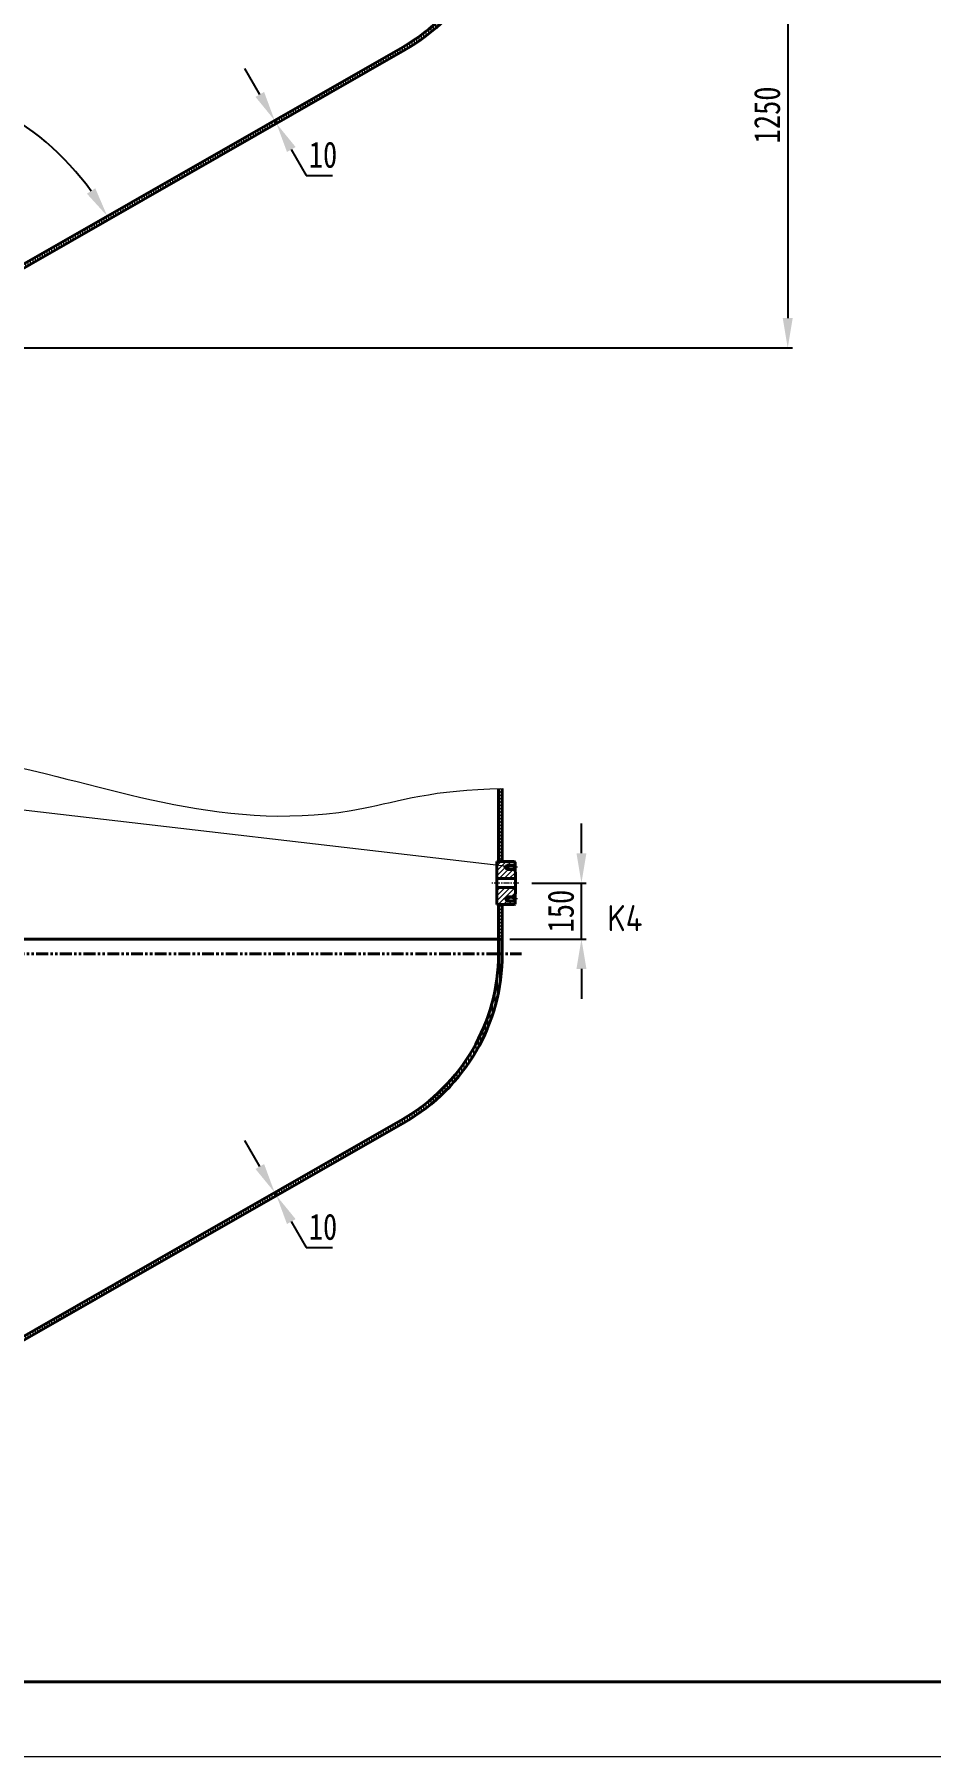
# Model space of a CAD drawing. Extents: x 29432 to 46232, y -723 to 11157.
# Drawn here: x 34320 to 36722, y -723 to 3892 of the extents above; entities that cross this region are included whole.
import ezdxf

# ---------------------------------------------------------------- set-up
doc = ezdxf.new("R2010")
doc.units = 0
doc.linetypes.add('CENTER', pattern=[50.800000000000004, 31.75, -6.35, 6.35, -6.35])
doc.linetypes.add('PHANTOM', pattern=[63.50000000000001, 31.75, -6.35, 6.35, -6.35, 6.35, -6.35])
doc.layers.get('0').update_dxf_attribs({"linetype": 'CONTINUOUS', "lineweight": 40})
doc.layers.get('DEFPOINTS').update_dxf_attribs({"linetype": 'CONTINUOUS', "lineweight": 20})
for name, color, linetype, lineweight in [('中线', 1, 'CENTER', 20), ('双点划线', 1, 'PHANTOM', 20), ('尺寸线', 6, 'CONTINUOUS', 20), ('文字', 6, 'CONTINUOUS', 20), ('细实线', 3, 'CONTINUOUS', 20), ('细线', 3, 'CONTINUOUS', 20)]:
    doc.layers.add(name, color=color, linetype=linetype, lineweight=lineweight)
doc.styles.add('J_BigFont', font='gbenor.shx', dxfattribs={"bigfont": 'gbcbig.shx'})
doc.styles.add('尺寸-字母', font='@SimSun.ttf', dxfattribs={"width": 0.8})
doc.dimstyles.new('尺寸3-5', dxfattribs={"dimtxt": 3.5, "dimasz": 2.5, "dimexe": 1.25, "dimexo": 0.625, "dimgap": 1.5, "dimtad": 1, "dimdec": 0, "dimdsep": 46, "dimtxsty": '尺寸-字母', "dimcen": 2.5, "dimadec": 0, "dimazin": 0, "dimtfac": 1, "dimtdec": 4, "dimtmove": 0, "dimatfit": 3, "dimfxl": 0, "dimtolj": 1, "dimtzin": 0, "dimarcsym": 0})
pattern_1 = [(90, (4579.075306207611, -3841.184235502682), (-6.35, 1.332267629550188e-15), [])]

# ---------------------------------------------------------------- blocks, each defined once
blk = doc.blocks.new('*D41')
at = {"layer": 'DEFPOINTS', "color": 0, "lineweight": 20}
for p in [(35625.01513771368, 4301.034757036316), (33917.68236725407, 3051.778731517305), (36338.88879078143, 3051.778731517305)]:
    blk.add_point(p, dxfattribs=at)
at = {"layer": '尺寸线', "color": 0, "lineweight": -2}
for p, q in [((35645.01513771368, 4301.034757036316), (36351.88879078143, 4301.034757036316)), ((36338.88879078143, 4221.034757036316), (36338.88879078143, 3131.778731517305)), ((33937.68236725407, 3051.778731517305), (36351.88879078143, 3051.778731517305))]:
    blk.add_line(p, q, dxfattribs=at)
at = {"layer": '尺寸线', "color": 0, "lineweight": 20}
for points in [[(36325.55545744809, 4221.034757036316), (36352.22212411476, 4221.034757036316), (36338.88879078143, 4301.034757036316)], [(36325.55545744809, 3131.778731517305), (36352.22212411476, 3131.778731517305), (36338.88879078143, 3051.778731517305)]]:
    blk.add_solid(points, dxfattribs=at)
at = {"layer": '尺寸线', "color": 0, "lineweight": 20, "insert": (36283.88190101764, 3676.406744276816), "char_height": 70, "attachment_point": 5, "rotation": 90, "style": '尺寸-字母'}
blk.add_mtext('\\A1;1250', dxfattribs=at)
blk = doc.blocks.new('*D40')
at = {"layer": 'DEFPOINTS', "color": 0, "lineweight": 20}
for p in [(34962.29916760638, 3661.12550347974), (34967.26619978793, 3652.446298947791), (34968.64916760639, 3653.237759229087)]:
    blk.add_point(p, dxfattribs=at)
at = {"layer": '尺寸线', "color": 0, "lineweight": -2}
for p, q in [((34923.94587797237, 3731.350600016614), (34884.20962051991, 3800.784236272195)), ((34963.68213542482, 3661.916963761036), (34968.64916760639, 3653.237759229087)), ((34979.65757667027, 3671.059567842853), (34974.96510131636, 3668.37410559706)), ((34984.62460885183, 3662.380363310904), (34979.93213349792, 3659.694901065111)), ((35008.38542505884, 3583.804122973508), (35048.1216825113, 3514.370486717928)), ((35048.1216825113, 3514.370486717928), (35118.56577699949, 3514.370486717929))]:
    blk.add_line(p, q, dxfattribs=at)
at = {"layer": '尺寸线', "color": 0, "lineweight": 20}
for points in [[(34935.51815068163, 3737.973309592024), (34912.37360526311, 3724.727890441207), (34963.68213542482, 3661.916963761036)], [(35019.9576977681, 3590.426832548917), (34996.81315234958, 3577.181413398101), (34968.64916760639, 3653.237759229087)]]:
    blk.add_solid(points, dxfattribs=at)
at = {"layer": '尺寸线', "color": 0, "lineweight": 20, "insert": (35093.34372975539, 3569.370486717929), "char_height": 70, "attachment_point": 5, "style": '尺寸-字母'}
blk.add_mtext('\\A1;10', dxfattribs=at)
blk = doc.blocks.new('*D73')
at = {"layer": 'DEFPOINTS', "color": 0, "lineweight": 20}
for p in [(34962.29916760638, 787.7301360597012), (34967.26619978793, 779.0509315277523), (34968.64916760637, 779.8423918090448)]:
    blk.add_point(p, dxfattribs=at)
at = {"layer": '尺寸线', "color": 0, "lineweight": -2}
for p, q in [((34923.94587797236, 857.9552325965724), (34884.20962051991, 927.3888688521511)), ((34963.68213542482, 788.5215963409937), (34968.64916760637, 779.8423918090448)), ((34979.65757667027, 797.6642004228161), (34974.96510131635, 794.9787381770184)), ((34984.62460885182, 788.9849958908671), (34979.9321334979, 786.2995336450695)), ((35008.38542505883, 710.4087555534661), (35048.12168251129, 640.9751192978874)), ((35048.12168251129, 640.9751192978874), (35118.56577699947, 640.9751192978874))]:
    blk.add_line(p, q, dxfattribs=at)
at = {"layer": '尺寸线', "color": 0, "lineweight": 20}
for points in [[(34935.51815068162, 864.5779421719817), (34912.3736052631, 851.3325230211631), (34963.68213542482, 788.5215963409937)], [(35019.95769776809, 717.0314651288754), (34996.81315234957, 703.7860459780568), (34968.64916760637, 779.8423918090448)]]:
    blk.add_solid(points, dxfattribs=at)
at = {"layer": '尺寸线', "color": 0, "lineweight": 20, "insert": (35093.34372975538, 695.9751192978856), "char_height": 70, "attachment_point": 5, "style": '尺寸-字母'}
blk.add_mtext('\\A1;10', dxfattribs=at)
blk = doc.blocks.new('*D74')
at = {"layer": 'DEFPOINTS', "color": 0, "lineweight": 20}
for p in [(35632.74554074024, 1617.55650290689), (35786.03314545938, 1617.55650290689), (35573.68236725406, 1467.556502906889)]:
    blk.add_point(p, dxfattribs=at)
at = {"layer": '尺寸线', "color": 0, "lineweight": -2}
for p, q in [((35786.03314545938, 1697.55650290689), (35786.03314545938, 1777.55650290689)), ((35652.74554074024, 1617.55650290689), (35799.03314545938, 1617.55650290689)), ((35786.03314545938, 1467.556502906889), (35786.03314545938, 1617.55650290689)), ((35593.68236725406, 1467.556502906889), (35799.03314545938, 1467.556502906889)), ((35786.03314545938, 1387.556502906889), (35786.03314545938, 1307.556502906889))]:
    blk.add_line(p, q, dxfattribs=at)
at = {"layer": '尺寸线', "color": 0, "lineweight": 20}
for points in [[(35772.69981212605, 1697.55650290689), (35799.36647879272, 1697.55650290689), (35786.03314545938, 1617.55650290689)], [(35772.69981212605, 1387.556502906889), (35799.36647879272, 1387.556502906889), (35786.03314545938, 1467.556502906889)]]:
    blk.add_solid(points, dxfattribs=at)
at = {"layer": '尺寸线', "color": 0, "lineweight": 20, "insert": (35731.03314545938, 1542.556502906896), "char_height": 70, "attachment_point": 5, "rotation": 90, "style": '尺寸-字母'}
blk.add_mtext('\\A1;150', dxfattribs=at)
blk = doc.blocks.new('*D75')
at = {"layer": 'DEFPOINTS', "color": 0, "lineweight": 20}
for p in [(32420.36372599471, 3858.395325906974), (35307.00100851343, 3858.395325906973), (33606.05096749592, 3737.451308335835), (33809.68236725407, 3063.300524745233), (33917.68236725407, 3063.300524745233)]:
    blk.add_point(p, dxfattribs=at)
at = {"layer": '尺寸线', "color": 0, "lineweight": -2}
blk.add_arc((33863.68236725407, 3032.396801158963), 750.6502489387248, 35.89127451289453, 144.1087254871055, dxfattribs=at)
at = {"layer": '尺寸线', "color": 0, "lineweight": 20}
for points in [[(33266.76030985115, 3465.234797910133), (33244.35445789382, 3479.694704866165), (33212.17766300439, 3405.247195516146)], [(34483.01027661432, 3479.694704866165), (34460.60442465699, 3465.234797910133), (34515.18707150375, 3405.247195516145)]]:
    blk.add_solid(points, dxfattribs=at)
at = {"layer": '尺寸线', "color": 0, "lineweight": 20, "insert": (33919.5694885491, 3836.113203141441), "char_height": 70, "attachment_point": 5, "rotation": 356.02229078891264, "style": '尺寸-字母'}
blk.add_mtext('\\A1;120°', dxfattribs=at)

msp = doc.modelspace()

# ---------------------------------------------------------------- hatches: boundary and pattern name
at = {"layer": '细实线', "lineweight": 20}
h = msp.add_hatch(dxfattribs=at)
h.set_pattern_fill('ANSI31', color=256, scale=2, angle=45, style=0)
h.set_pattern_definition([(90, (4579.075306207611, -967.7888680826436), (-6.35, 1.332267629550188e-15), [])])
h.paths.add_polyline_path([(35311.96804069498, 3849.716121375025, 0.2689683641741837), (35573.68236725406, 4301.034757036316), (35563.68236725406, 4301.034757036316, -0.2689683641741866), (35307.00100851343, 3858.395325906974), (33917.68236725406, 3063.300524745237), (33917.68236725406, 3051.77873151731)])
h = msp.add_hatch(dxfattribs=at)
h.set_pattern_fill('ANSI31', color=256, scale=2, angle=90, style=0)
h.set_pattern_definition([(135, (0, -241.59691317541), (-4.490128060534577, -4.490128060534576), [])])
edge = h.paths.add_edge_path()
edge.add_spline(control_points=[(35573.68236725407, 1870.8713314078), (35570.31938413137, 1870.834397136692), (35566.98622755015, 1870.787417782504), (35563.68236725406, 1870.730659444386)], knot_values=[3837.256507343815, 3837.256507343815, 3837.256507343815, 3837.256507343815, 3841.858920795599, 3841.858920795599, 3841.858920795599, 3841.858920795599], degree=3, periodic=0)
edge.add_line((35563.68236725406, 1870.730659444386), (35563.68236725407, 1675.056502906889))
edge.add_line((35563.68236725407, 1675.056502906889), (35573.68236725407, 1675.056502906889))
edge.add_line((35573.68236725407, 1675.056502906889), (35573.68236725406, 1870.8713314078))
h.paths.add_polyline_path([(35573.68236725406, 1560.056502906886), (35563.68236725406, 1560.056502906885), (35563.68236725407, 1467.556502906889), (35573.68236725406, 1467.556502906889)])
h = msp.add_hatch(dxfattribs=at)
h.set_pattern_fill('ANSI31', color=256, scale=3, style=0)
h.set_pattern_definition([(45, (40404.32267915443, -3984.560489302684), (-6.735192090801863, 6.735192090801865), [])])
h.paths.add_polyline_path([(35589.04011559743, 1653.056502906891), (35589.04011559743, 1654.056502906888), (35586.04011559743, 1654.056502906888), (35582.57601398228, 1660.056502906888), (35586.04011559743, 1666.056502906889), (35589.04011559743, 1666.056502906889), (35589.04011559743, 1667.056502906888), (35608.04011559743, 1667.05650290689), (35608.04011559743, 1674.05650290689), (35607.04011559743, 1675.056502906889), (35559.44539077432, 1675.056502906889), (35559.44539077432, 1629.556502906889), (35609.04011559743, 1629.556502906889), (35609.04011559743, 1646.556502906888), (35608.04011559743, 1647.556502906888), (35608.04011559743, 1653.056502906889)])
h.paths.add_polyline_path([(35559.44539077432, 1605.556502906888), (35559.44539077432, 1560.056502906885), (35607.04011559743, 1560.056502906887), (35608.04011559743, 1561.056502906887), (35608.04011559743, 1568.056502906889), (35589.04011559743, 1568.056502906888), (35589.04011559743, 1569.056502906888), (35586.04011559743, 1569.056502906888), (35582.57601398228, 1575.056502906889), (35586.04011559743, 1581.056502906889), (35589.04011559743, 1581.056502906888), (35589.04011559743, 1582.056502906888), (35608.04011559743, 1582.056502906888), (35608.04011559743, 1587.556502906889), (35609.04011559743, 1588.55650290689), (35609.04011559743, 1605.556502906888)])
h = msp.add_hatch(dxfattribs=at)
h.set_pattern_fill('ANSI31', color=256, scale=2, angle=45, style=0)
h.set_pattern_definition(pattern_1)
h.paths.add_polyline_path([(35563.68236725408, 1427.639389616278), (35573.68236725407, 1427.639389616278), (35573.68236725408, 1467.556502906889), (35563.68236725406, 1467.556502906888)])
h = msp.add_hatch(dxfattribs=at)
h.set_pattern_fill('ANSI31', color=256, scale=2, angle=45, style=0)
h.set_pattern_definition(pattern_1)
h.paths.add_polyline_path([(35311.96804069498, 976.3207539549867, 0.2689683641741837), (35573.68236725406, 1427.639389616277), (35563.68236725406, 1427.639389616277, -0.2689683641741866), (35307.00100851343, 984.9999584869356), (33917.68236725406, 189.9051573251986), (33917.68236725406, 178.3833640972712)])

# ---------------------------------------------------------------- linework, layer by layer
at = {"lineweight": 40}
for p, q in [((35307.00100851343, 3858.395325906973), (33917.68236725406, 3063.300524745235)), ((35311.96804069498, 3849.716121375026), (33917.68236725407, 3051.778731517314)), ((35563.68236725406, 1870.730659444385), (35563.68236725406, 1675.056502906888)), ((35573.68236725406, 1870.8713314078), (35573.68236725406, 1675.056502906889)), ((35559.44539077432, 1675.056502906888), (35607.04011559742, 1675.05650290689)), ((35559.44539077432, 1675.056502906888), (35559.44539077432, 1560.056502906885)), ((35586.04011559743, 1666.056502906894), (35582.57601398228, 1660.056502906888)), ((35586.04011559742, 1654.056502906888), (35586.04011559742, 1666.056502906888)), ((35607.04011559742, 1666.056502906888), (35586.04011559742, 1666.056502906888)), ((35589.04011559742, 1653.056502906888), (35589.04011559742, 1667.056502906888)), ((35608.04011559742, 1674.05650290689), (35607.04011559742, 1675.05650290689)), ((35607.04011559742, 1666.056502906888), (35608.04011559742, 1667.056502906888)), ((35607.04011559742, 1654.056502906888), (35607.04011559742, 1666.056502906888)), ((35608.04011559742, 1647.556502906888), (35608.04011559742, 1674.056502906892)), ((35609.04011559742, 1629.556502906888), (35559.44539077432, 1629.556502906888)), ((35586.04011559743, 1654.056502906885), (35582.57601398228, 1660.056502906888)), ((35607.04011559742, 1654.056502906888), (35586.04011559742, 1654.056502906888)), ((35607.04011559742, 1654.056502906888), (35608.04011559742, 1653.056502906888)), ((35609.04011559742, 1646.556502906888), (35608.04011559742, 1647.556502906888)), ((35609.04011559742, 1646.556502906888), (35609.04011559742, 1617.556502906888)), ((35609.04011559742, 1588.556502906888), (35609.04011559742, 1617.556502906888)), ((35609.04011559742, 1605.556502906888), (35559.44539077432, 1605.556502906888)), ((35586.04011559743, 1581.056502906894), (35582.57601398228, 1575.056502906888)), ((35586.04011559743, 1569.056502906885), (35582.57601398228, 1575.056502906888)), ((35586.04011559742, 1581.056502906888), (35586.04011559742, 1569.056502906888)), ((35607.04011559742, 1581.056502906888), (35586.04011559742, 1581.056502906888)), ((35589.04011559742, 1582.056502906888), (35589.04011559742, 1568.056502906888)), ((35607.04011559742, 1581.056502906888), (35608.04011559742, 1582.056502906888)), ((35607.04011559742, 1581.056502906888), (35607.04011559742, 1569.056502906888)), ((35609.04011559742, 1588.556502906888), (35608.04011559742, 1587.556502906888)), ((35608.04011559742, 1587.556502906888), (35608.04011559742, 1561.056502906887)), ((35559.44539077432, 1560.056502906885), (35607.04011559742, 1560.056502906888)), ((35563.68236725406, 1560.056502906885), (35563.68236725407, 1427.639389616277)), ((35573.68236725406, 1560.056502906885), (35573.68236725407, 1427.639389616277)), ((35607.04011559742, 1569.056502906888), (35586.04011559742, 1569.056502906888)), ((35607.04011559742, 1569.056502906888), (35608.04011559742, 1568.056502906888)), ((35608.04011559742, 1561.056502906888), (35607.04011559742, 1560.056502906888)), ((32153.68236725407, 1467.556502906889), (35573.68236725406, 1467.556502906889)), ((35307.00100851343, 984.9999584869347), (33917.68236725406, 189.9051573251954)), ((35311.96804069498, 976.3207539549867), (33917.68236725407, 178.3833640972753)), ((29932.35018923754, -523.4763629651334), (46032.35018923754, -523.4763629651334))]:
    msp.add_line(p, q, dxfattribs=at)
for centre, radius in [((35053.68236725406, 4301.034757036316), 510), ((35053.68236725406, 4301.034757036316), 520), ((35053.68236725406, 1427.639389616277), 510), ((35053.68236725406, 1427.639389616277), 520)]:
    msp.add_arc(centre, radius, 299.7821253099877, 7.016477563892661e-15, dxfattribs=at)
at = {"layer": '中线', "linetype": 'CENTER', "lineweight": 20, "ltscale": 0.5}
for p, q in [((35618.5085642605, 1617.556502906888), (35542.35596125187, 1617.556502906888)), ((35614.83768949541, 1660.056502906888), (35576.92452108824, 1660.056502906888)), ((35614.83768949541, 1575.056502906888), (35576.92452108824, 1575.056502906888))]:
    msp.add_line(p, q, dxfattribs=at)
at = {"layer": '双点划线', "lineweight": 40}
msp.add_line((32102.34959679445, 1427.639389616277), (35625.01513771368, 1427.639389616277), dxfattribs=at)
at = {"layer": '细实线', "lineweight": 20}
msp.add_line((35603.27709207717, 1660.05650290689), (31618.10082778363, 2123.617451259212), dxfattribs=at)
at = {"layer": '细实线', "linetype": 'CENTER', "lineweight": 20, "ltscale": 2}
for p, q in [((35608.04011559742, 1667.056502906888), (35589.04011559742, 1667.056502906888)), ((35608.04011559742, 1653.056502906888), (35589.04011559742, 1653.056502906888)), ((35608.04011559742, 1582.056502906888), (35589.04011559742, 1582.056502906888)), ((35608.04011559742, 1568.056502906888), (35589.04011559742, 1568.056502906888))]:
    msp.add_line(p, q, dxfattribs=at)
at = {"layer": '细实线', "lineweight": 20}
msp.add_open_spline([(32153.68236725407, 1883.852943259335), (32458.21023829393, 1963.048256760811), (33546.04872763668, 1932.348858242137), (34136.92894010933, 2035.87960925806), (34929.00605172319, 1712.122220644818), (35389.17901360546, 1868.845006375679), (35573.68236725407, 1870.8713314078)], degree=3, knots=[885.8466002277025, 885.8466002277025, 885.8466002277025, 885.8466002277025, 1460.284307937105, 2615.231678228215, 3589.356697099929, 3841.858920795599, 3841.858920795599, 3841.858920795599, 3841.858920795599], dxfattribs=at)
at = {"layer": '细线', "color": 3, "lineweight": 20}
msp.add_line((29432.35018923754, -723.4763629651352), (46232.35018923754, -723.4763629651352), dxfattribs=at)

# ---------------------------------------------------------------- texts
at = {"layer": '文字', "lineweight": 20, "insert": (35855.54614893229, 1558.64021670536), "char_height": 70, "width": 297.5095215332694, "attachment_point": 1, "style": 'J_BigFont'}
msp.add_mtext('K4', dxfattribs=at)

# ---------------------------------------------------------------- dimensions: what is measured, and where the dimension line sits
at = {"layer": '尺寸线', "lineweight": 20}
dim = msp.add_linear_dim(base=(36338.88879078143, 3051.778731517305), p1=(35625.01513771368, 4301.034757036316), p2=(33917.68236725407, 3051.778731517305), angle=90, text='1250', dimstyle='尺寸3-5', override={"dimtxt": 70, "dimasz": 80, "dimexe": 13, "dimexo": 20, "dimgap": 20, "dimzin": 0, "dimtfac": 5, "dimtdec": 0, "dimatfit": 1}, dxfattribs=at)
dim.commit()
dim.dimension.update_dxf_attribs({"geometry": '*D41', "text_midpoint": (36283.88190101764, 3676.406744276816)})
dim = msp.add_angular_dim_2l(base=(33606.05096749592, 3737.451308335835), line1=((32420.36372599471, 3858.395325906973), (33809.68236725407, 3063.300524745234)), line2=((35307.00100851343, 3858.395325906973), (33917.68236725406, 3063.300524745234)), dimstyle='尺寸3-5', override={"dimtxt": 70, "dimasz": 80, "dimexe": 13, "dimexo": 20, "dimgap": 20, "dimzin": 0, "dimtfac": 5, "dimtdec": 0, "dimatfit": 1}, dxfattribs=at)
dim.commit()
dim.dimension.update_dxf_attribs({"geometry": '*D75', "text_midpoint": (33915.75375034905, 3781.238818739671), "dimtype": 162})
for p1, p2, distance, picture, middle in [((34962.29916760638, 3661.12550347974), (34967.26619978793, 3652.446298947792), 1.5934269245093229, '*D40', (35093.34372975539, 3569.370486717929)), ((34962.29916760638, 787.7301360597012), (34967.26619978793, 779.0509315277532), 1.5934269244887975, '*D73', (35093.34372975538, 695.9751192978856))]:
    dim = msp.add_aligned_dim(p1=p1, p2=p2, distance=distance, dimstyle='尺寸3-5', override={"dimtxt": 70, "dimasz": 80, "dimexe": 13, "dimexo": 20, "dimgap": 20, "dimtoh": 1, "dimzin": 0, "dimtfac": 5, "dimtdec": 0, "dimatfit": 1}, dxfattribs=at)
    dim.commit()
    dim.dimension.update_dxf_attribs({"geometry": picture, "text_midpoint": middle})
dim = msp.add_linear_dim(base=(35786.03314545938, 1617.55650290689), p1=(35573.68236725406, 1467.556502906889), p2=(35632.74554074024, 1617.55650290689), angle=90, dimstyle='尺寸3-5', override={"dimtxt": 70, "dimasz": 80, "dimexe": 13, "dimexo": 20, "dimgap": 20, "dimzin": 0, "dimtfac": 5, "dimtdec": 0, "dimatfit": 1}, dxfattribs=at)
dim.commit()
dim.dimension.update_dxf_attribs({"geometry": '*D74', "text_midpoint": (35786.03314545938, 1542.556502906896), "dimtype": 160})

doc.saveas('drawing.dxf')
